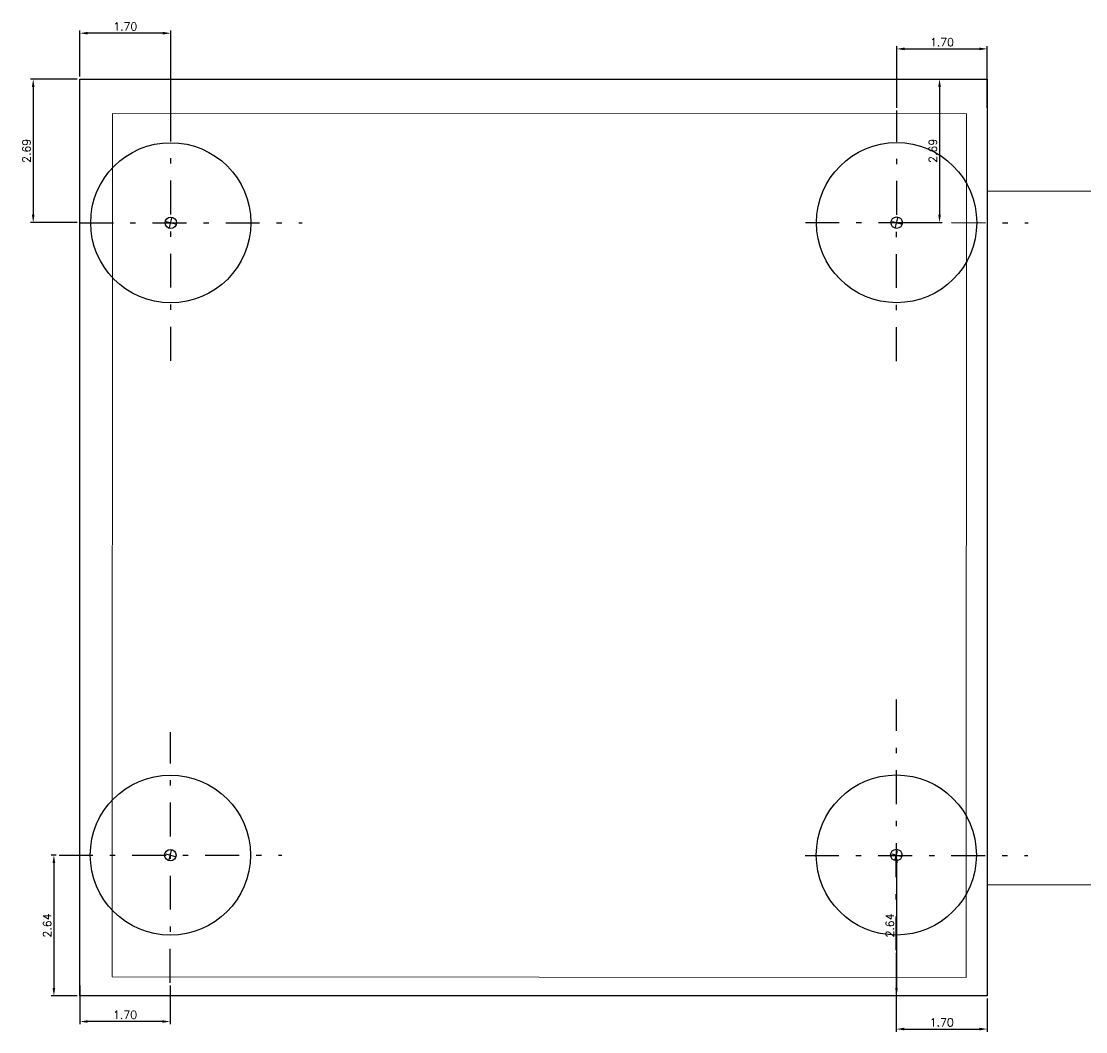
# Model space of a CAD drawing. Header units: metres. Extents: x 1080427 to 1081241, y 976768 to 977288.
# Drawn here: x 1080659.56 to 1080679.5, y 976831.62 to 976850.55 of the extents above; entities that cross this region are included whole.
import ezdxf

# ---------------------------------------------------------------- set-up
doc = ezdxf.new("R2010")
doc.units = ezdxf.units.M
doc.header["$LTSCALE"] = 25.4
doc.linetypes.add('DASHDOT', pattern=[1, 0.5, -0.25, 0, -0.25])
for name, color, linetype, lineweight in [('BORDEPUENTE', 4, 'Continuous', 15), ('COTA', 1, 'Continuous', 30), ('COTACIM', 20, 'Continuous', 5), ('EJEPILOTE', 145, 'DASHDOT', 30)]:
    doc.layers.add(name, color=color, linetype=linetype, lineweight=lineweight)
for name, color, linetype in [('CAISSON ACTUALES', 94, 'Continuous'), ('CONTRAPESO', 3, 'Continuous'), ('PILA', 3, 'Continuous')]:
    doc.layers.add(name, color=color, linetype=linetype)
doc.styles.add('romans', font='romans.shx')
doc.dimstyles.new('Copy 75', dxfattribs={"dimtxt": 0.15, "dimasz": 0.15, "dimexe": 0.05, "dimexo": 0.05, "dimgap": 0.05, "dimtad": 1, "dimzin": 0, "dimdsep": 46, "dimtxsty": 'romans', "dimcen": 0.002, "dimclrd": 1, "dimclre": 1, "dimclrt": 3, "dimadec": 4, "dimazin": 0, "dimtfac": 1, "dimtofl": 0, "dimtmove": 1, "dimatfit": 3, "dimfxl": 1, "dimtolj": 1, "dimtzin": 0, "dimarcsym": 1})

# ---------------------------------------------------------------- blocks, each defined once
blk = doc.blocks.new('*D1071')
at = {"layer": 'COTA', "color": 1, "lineweight": -2, "transparency": 16777216}
for p, q in [((1080660.653, 976849.519), (1080660.653, 976850.378)), ((1080662.208, 976850.328), (1080660.803, 976850.328)), ((1080662.358, 976848.874), (1080662.358, 976850.378))]:
    blk.add_line(p, q, dxfattribs=at)
at = {"layer": 'COTA', "color": 1, "transparency": 16777216}
for points in [[(1080660.803, 976850.353), (1080660.803, 976850.303), (1080660.653, 976850.328)], [(1080662.208, 976850.353), (1080662.208, 976850.303), (1080662.358, 976850.328)]]:
    blk.add_solid(points, dxfattribs=at)
at = {"layer": 'Defpoints', "color": 0, "transparency": 16777216}
for p in [(1080660.653, 976850.328), (1080660.653, 976849.469), (1080662.358, 976848.824)]:
    blk.add_point(p, dxfattribs=at)
at = {"layer": 'COTA', "color": 3, "transparency": 16777216, "insert": (1080661.505, 976850.453), "char_height": 0.15, "attachment_point": 5, "style": 'romans'}
blk.add_mtext('\\A1;1.70', dxfattribs=at)
blk = doc.blocks.new('*D1072')
at = {"layer": 'COTA', "color": 1, "lineweight": -2, "transparency": 16777216}
for p, q in [((1080660.603, 976849.469), (1080659.73, 976849.469)), ((1080659.78, 976849.319), (1080659.78, 976846.928)), ((1080660.603, 976846.778), (1080659.73, 976846.778))]:
    blk.add_line(p, q, dxfattribs=at)
at = {"layer": 'COTA', "color": 1, "transparency": 16777216}
for points in [[(1080659.755, 976849.319), (1080659.805, 976849.319), (1080659.78, 976849.469)], [(1080659.755, 976846.928), (1080659.805, 976846.928), (1080659.78, 976846.778)]]:
    blk.add_solid(points, dxfattribs=at)
at = {"layer": 'Defpoints', "color": 0, "transparency": 16777216}
for p in [(1080660.653, 976849.469), (1080659.78, 976846.778), (1080660.653, 976846.778)]:
    blk.add_point(p, dxfattribs=at)
at = {"layer": 'COTA', "color": 3, "transparency": 16777216, "insert": (1080659.655, 976848.123), "char_height": 0.15, "attachment_point": 5, "rotation": 90, "style": 'romans'}
blk.add_mtext('\\A1;2.69', dxfattribs=at)
blk = doc.blocks.new('*D1073')
at = {"layer": 'COTA', "color": 1, "lineweight": -2, "transparency": 16777216}
for p, q in [((1080675.957, 976848.93), (1080675.957, 976850.084)), ((1080676.107, 976850.034), (1080677.503, 976850.034)), ((1080677.653, 976848.93), (1080677.653, 976850.084))]:
    blk.add_line(p, q, dxfattribs=at)
at = {"layer": 'COTA', "color": 1, "transparency": 16777216}
for points in [[(1080676.107, 976850.059), (1080676.107, 976850.009), (1080675.957, 976850.034)], [(1080677.503, 976850.059), (1080677.503, 976850.009), (1080677.653, 976850.034)]]:
    blk.add_solid(points, dxfattribs=at)
at = {"layer": 'Defpoints', "color": 0, "transparency": 16777216}
for p in [(1080677.653, 976850.034), (1080675.957, 976848.88), (1080677.653, 976848.88)]:
    blk.add_point(p, dxfattribs=at)
at = {"layer": 'COTA', "color": 3, "transparency": 16777216, "insert": (1080676.805, 976850.159), "char_height": 0.15, "attachment_point": 5, "style": 'romans'}
blk.add_mtext('\\A1;1.70', dxfattribs=at)
blk = doc.blocks.new('*D1074')
at = {"layer": 'COTA', "color": 1, "lineweight": -2, "transparency": 16777216}
for p, q in [((1080660.213, 976834.929), (1080660.117, 976834.929)), ((1080660.167, 976834.779), (1080660.167, 976832.439)), ((1080660.603, 976832.289), (1080660.117, 976832.289))]:
    blk.add_line(p, q, dxfattribs=at)
at = {"layer": 'COTA', "color": 1, "transparency": 16777216}
for points in [[(1080660.142, 976834.779), (1080660.192, 976834.779), (1080660.167, 976834.929)], [(1080660.142, 976832.439), (1080660.192, 976832.439), (1080660.167, 976832.289)]]:
    blk.add_solid(points, dxfattribs=at)
at = {"layer": 'Defpoints', "color": 0, "transparency": 16777216}
for p in [(1080660.263, 976834.929), (1080660.167, 976832.289), (1080660.653, 976832.289)]:
    blk.add_point(p, dxfattribs=at)
at = {"layer": 'COTA', "color": 3, "transparency": 16777216, "insert": (1080660.042, 976833.609), "char_height": 0.15, "attachment_point": 5, "rotation": 90, "style": 'romans'}
blk.add_mtext('\\A1;2.64', dxfattribs=at)
blk = doc.blocks.new('*D1075')
at = {"layer": 'COTA', "color": 1, "lineweight": -2, "transparency": 16777216}
for p, q in [((1080660.653, 976832.487), (1080660.653, 976831.76)), ((1080662.348, 976832.487), (1080662.348, 976831.76)), ((1080662.198, 976831.81), (1080660.803, 976831.81))]:
    blk.add_line(p, q, dxfattribs=at)
at = {"layer": 'COTA', "color": 1, "transparency": 16777216}
for points in [[(1080660.803, 976831.835), (1080660.803, 976831.785), (1080660.653, 976831.81)], [(1080662.198, 976831.835), (1080662.198, 976831.785), (1080662.348, 976831.81)]]:
    blk.add_solid(points, dxfattribs=at)
at = {"layer": 'Defpoints', "color": 0, "transparency": 16777216}
for p in [(1080660.653, 976832.537), (1080662.348, 976832.537), (1080660.653, 976831.81)]:
    blk.add_point(p, dxfattribs=at)
at = {"layer": 'COTA', "color": 3, "transparency": 16777216, "insert": (1080661.501, 976831.935), "char_height": 0.15, "attachment_point": 5, "style": 'romans'}
blk.add_mtext('\\A1;1.70', dxfattribs=at)
blk = doc.blocks.new('*D1076')
at = {"layer": 'COTA', "color": 1, "lineweight": -2, "transparency": 16777216}
for p, q in [((1080675.949, 976833.095), (1080675.949, 976831.619)), ((1080677.653, 976832.239), (1080677.653, 976831.619)), ((1080676.099, 976831.669), (1080677.503, 976831.669))]:
    blk.add_line(p, q, dxfattribs=at)
at = {"layer": 'COTA', "color": 1, "transparency": 16777216}
for points in [[(1080676.099, 976831.694), (1080676.099, 976831.644), (1080675.949, 976831.669)], [(1080677.503, 976831.694), (1080677.503, 976831.644), (1080677.653, 976831.669)]]:
    blk.add_solid(points, dxfattribs=at)
at = {"layer": 'Defpoints', "color": 0, "transparency": 16777216}
for p in [(1080675.949, 976833.145), (1080677.653, 976832.289), (1080677.653, 976831.669)]:
    blk.add_point(p, dxfattribs=at)
at = {"layer": 'COTA', "color": 3, "transparency": 16777216, "insert": (1080676.801, 976831.794), "char_height": 0.15, "attachment_point": 5, "style": 'romans'}
blk.add_mtext('\\A1;1.70', dxfattribs=at)
blk = doc.blocks.new('*D1080')
at = {"layer": 'COTA', "color": 1, "lineweight": -2, "transparency": 16777216}
blk.add_line((1080675.954, 976834.78), (1080675.953, 976832.439), dxfattribs=at)
at = {"layer": 'COTA', "color": 1, "transparency": 16777216}
for points in [[(1080675.929, 976834.78), (1080675.979, 976834.78), (1080675.954, 976834.93)], [(1080675.928, 976832.439), (1080675.978, 976832.439), (1080675.953, 976832.289)]]:
    blk.add_solid(points, dxfattribs=at)
at = {"layer": 'Defpoints', "color": 0, "transparency": 16777216}
for p in [(1080675.954, 976834.93), (1080675.953, 976832.289), (1080675.953, 976832.289)]:
    blk.add_point(p, dxfattribs=at)
at = {"layer": 'COTA', "color": 3, "transparency": 16777216, "insert": (1080675.828, 976833.61), "char_height": 0.15, "attachment_point": 5, "rotation": 89.9906, "style": 'romans'}
blk.add_mtext('\\A1;2.64', dxfattribs=at)
blk = doc.blocks.new('*D1081')
at = {"layer": 'COTA', "color": 1, "lineweight": -2, "transparency": 16777216}
for p, q in [((1080676.007, 976849.469), (1080676.81, 976849.469)), ((1080676.76, 976849.319), (1080676.76, 976846.928)), ((1080676.006, 976846.778), (1080676.81, 976846.778))]:
    blk.add_line(p, q, dxfattribs=at)
at = {"layer": 'COTA', "color": 1, "transparency": 16777216}
for points in [[(1080676.735, 976849.319), (1080676.785, 976849.319), (1080676.76, 976849.469)], [(1080676.735, 976846.928), (1080676.785, 976846.928), (1080676.76, 976846.778)]]:
    blk.add_solid(points, dxfattribs=at)
at = {"layer": 'Defpoints', "color": 0, "transparency": 16777216}
for p in [(1080675.957, 976849.469), (1080675.956, 976846.778), (1080676.76, 976846.778)]:
    blk.add_point(p, dxfattribs=at)
at = {"layer": 'COTA', "color": 3, "transparency": 16777216, "insert": (1080676.635, 976848.124), "char_height": 0.15, "attachment_point": 5, "rotation": 90, "style": 'romans'}
blk.add_mtext('\\A1;2.69', dxfattribs=at)

msp = doc.modelspace()

# ---------------------------------------------------------------- linework, layer by layer
at = {"layer": 'BORDEPUENTE'}
msp.add_lwpolyline([(1081101.806252, 976847.156036, -0.000039196), (1081098.865438, 976847.157286), (1080677.656164, 976847.369239), (1080677.64962, 976834.369241), (1081098.858894, 976834.157288, 0.00026544), (1081118.79147, 976834.157836, 0.00026544)], format="xyb", dxfattribs=at)
at = {"layer": 'CAISSON ACTUALES'}
for p, q in [((1080675.86884, 976846.80115), (1080676.04304, 976846.755828)), ((1080675.933279, 976846.691389), (1080675.978601, 976846.865589)), ((1080662.327016, 976834.840528), (1080662.372339, 976835.014729)), ((1080675.92752, 976834.842831), (1080675.972842, 976835.017032)), ((1080662.262577, 976834.95029), (1080662.436778, 976834.904967)), ((1080675.863081, 976834.952593), (1080676.037281, 976834.90727))]:
    msp.add_line(p, q, dxfattribs=at)
at = {"layer": 'CONTRAPESO'}
msp.add_lwpolyline([(1080660.652892, 976849.468568), (1080677.652892, 976849.468568), (1080677.652892, 976832.288988), (1080660.652892, 976832.288988)], close=True, dxfattribs=at)
at = {"layer": 'COTACIM'}
msp.add_lwpolyline([(1080661.266987, 976848.824446), (1080677.266985, 976848.816392), (1080677.258025, 976832.637815), (1080661.258027, 976832.645869)], close=True, dxfattribs=at)
at = {"layer": 'EJEPILOTE', "ltscale": 0.05}
for points in [[(1080662.355097, 976844.191108), (1080662.357869, 976848.886974)], [(1080675.954638, 976844.183871), (1080675.95741, 976848.879737)], [(1080660.646549, 976846.777558), (1080664.820158, 976846.775458)], [(1080674.24609, 976846.77935), (1080678.419699, 976846.777249)], [(1080675.948875, 976833.145321), (1080675.951646, 976837.841187)], [(1080662.348366, 976832.537391), (1080662.351138, 976837.233257)], [(1080660.263173, 976834.928601), (1080664.436782, 976834.9265)], [(1080674.240326, 976834.921771), (1080678.413935, 976834.91967)]]:
    msp.add_lwpolyline(points, dxfattribs=at)
at = {"layer": 'PILA', "color": 22}
for p, q in [((1080662.269299, 976846.799359), (1080662.443499, 976846.754036)), ((1080662.333738, 976846.689597), (1080662.37906, 976846.863798))]:
    msp.add_line(p, q, dxfattribs=at)
for centre, radius in [((1080662.356399, 976846.776698), 1.5), ((1080675.95594, 976846.778489), 1.5), ((1080662.356399, 976846.776698), 0.107259), ((1080675.95594, 976846.778489), 0.107259), ((1080662.349677, 976834.927628), 1.5), ((1080675.950181, 976834.929931), 1.5), ((1080662.349677, 976834.927628), 0.107259), ((1080675.950181, 976834.929931), 0.107259)]:
    msp.add_circle(centre, radius, dxfattribs=at)

# ---------------------------------------------------------------- dimensions: what is measured, and where the dimension line sits
at = {"layer": 'COTA', "color": 2}
for base, p1, p2, picture, middle in [((1080660.652892, 976850.327666), (1080662.357832, 976848.823897), (1080660.652892, 976849.468568), '*D1071', (1080661.505362, 976850.452666)), ((1080677.652892, 976850.03398), (1080675.95741, 976848.879737), (1080677.652892, 976848.879737), '*D1073', (1080676.805151, 976850.15898)), ((1080677.652892, 976831.669028), (1080675.948875, 976833.145321), (1080677.652892, 976832.288988), '*D1076', (1080676.800883, 976831.794028)), ((1080660.652892, 976831.810014), (1080662.348366, 976832.537391), (1080660.652892, 976832.537391), '*D1075', (1080661.500629, 976831.935014))]:
    dim = msp.add_linear_dim(base=base, p1=p1, p2=p2, dimstyle='Copy 75', dxfattribs=at)
    dim.commit()
    dim.dimension.update_dxf_attribs({"geometry": picture, "text_midpoint": middle})
for base, p1, p2, picture, middle in [((1080659.779903, 976846.777555), (1080660.652892, 976849.468568), (1080660.652892, 976846.777555), '*D1072', (1080659.654903, 976848.123061)), ((1080676.75984, 976846.778461), (1080675.95741, 976849.468568), (1080675.95594, 976846.778461), '*D1081', (1080676.63484, 976848.123514)), ((1080660.16703, 976832.288988), (1080660.263173, 976834.928601), (1080660.652892, 976832.288988), '*D1074', (1080660.04203, 976833.608794))]:
    dim = msp.add_linear_dim(base=base, p1=p1, p2=p2, angle=90, dimstyle='Copy 75', dxfattribs=at)
    dim.commit()
    dim.dimension.update_dxf_attribs({"geometry": picture, "text_midpoint": middle})
dim = msp.add_aligned_dim(p1=(1080675.953526, 976834.92994), p2=(1080675.953092, 976832.289202), distance=0, dimstyle='Copy 75', dxfattribs=at)
dim.commit()
dim.dimension.update_dxf_attribs({"geometry": '*D1080', "text_midpoint": (1080675.828309, 976833.609591)})

doc.saveas('drawing.dxf')
